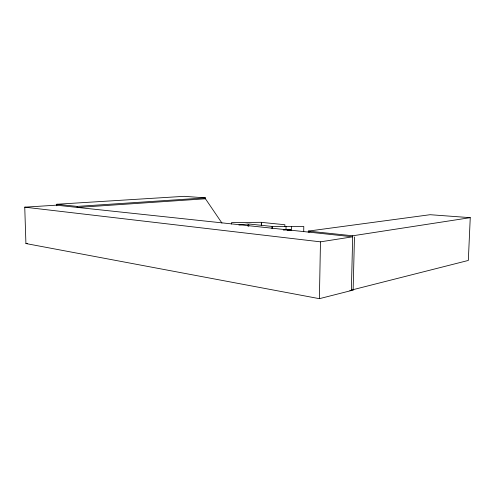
<?xml version="1.0" encoding="UTF-8"?>
<svg xmlns="http://www.w3.org/2000/svg" width="495" height="495" viewBox="0 0 495 495"><rect width="100%" height="100%" fill="white"/><g stroke="black" fill="none" stroke-linecap="round" stroke-linejoin="round"><path stroke-width="0.74" d="M231.58 224.062L231.586 222.571L261.335 222.304L261.304 225.274M248.032 226.258L248.044 223.981L238.875 224.996M248.793 226.277L248.806 224L272.17 226.438L272.151 228.678L272.219 226.444L303.794 226.487L303.707 231.71M261.62 225.374L261.645 222.397L284.873 224.73L284.854 226.264M286.011 229.451L286.048 226.463M291.425 230.2L291.475 226.469M351.37 290.101L468.326 260.444L470.25 217.664L430.112 214.706L308.292 231.103L308.28 232.068L309.808 231.858M319.386 298.677L320.475 241.838L352.681 236.808L56.3 205.171L24.75 207.17L25.919 243.546L319.386 298.677L351.357 290.546L352.712 235.793L470.25 217.664M354.463 236.969L353.127 290.348L351.487 290.07M288.344 230.051L288.795 230.02L288.381 229.89A3.836 0.446 0.7 0 0 283.431 229.915A3.83 0.446 0.7 0 1 288.412 229.89A3.836 0.446 0.7 0 1 289.897 230.46A3.83 0.446 0.7 0 0 288.412 229.89L287.799 229.785L288.177 229.754M288.511 229.989L287.663 229.915M288.622 229.946L288.251 229.983M287.799 229.934L288.269 230.07M288.498 229.829L288.152 229.841M25.919 243.546L27.448 243.385M56.814 205.784L56.777 204.256L77.201 206.403L205.45 197.882L205.45 198.786L221.939 223.066M205.45 198.786L77.226 207.467L77.201 206.403M56.777 204.256L184.183 196.323L205.45 197.882M288.152 230.051L287.836 230.045M308.292 231.103L352.712 235.793M24.75 207.17L320.475 241.838M349.841 290.287L351.357 290.546M283.425 229.544A3.855 0.446 0.7 0 1 289.532 229.643A3.849 0.446 0.7 0 1 287.762 230.299A3.855 0.446 0.7 0 0 289.532 229.643A3.849 0.446 0.7 0 0 283.431 229.55M283.425 229.692A3.855 0.446 0.7 0 1 289.526 229.791A3.855 0.446 0.7 0 1 287.762 230.447"/></g></svg>
